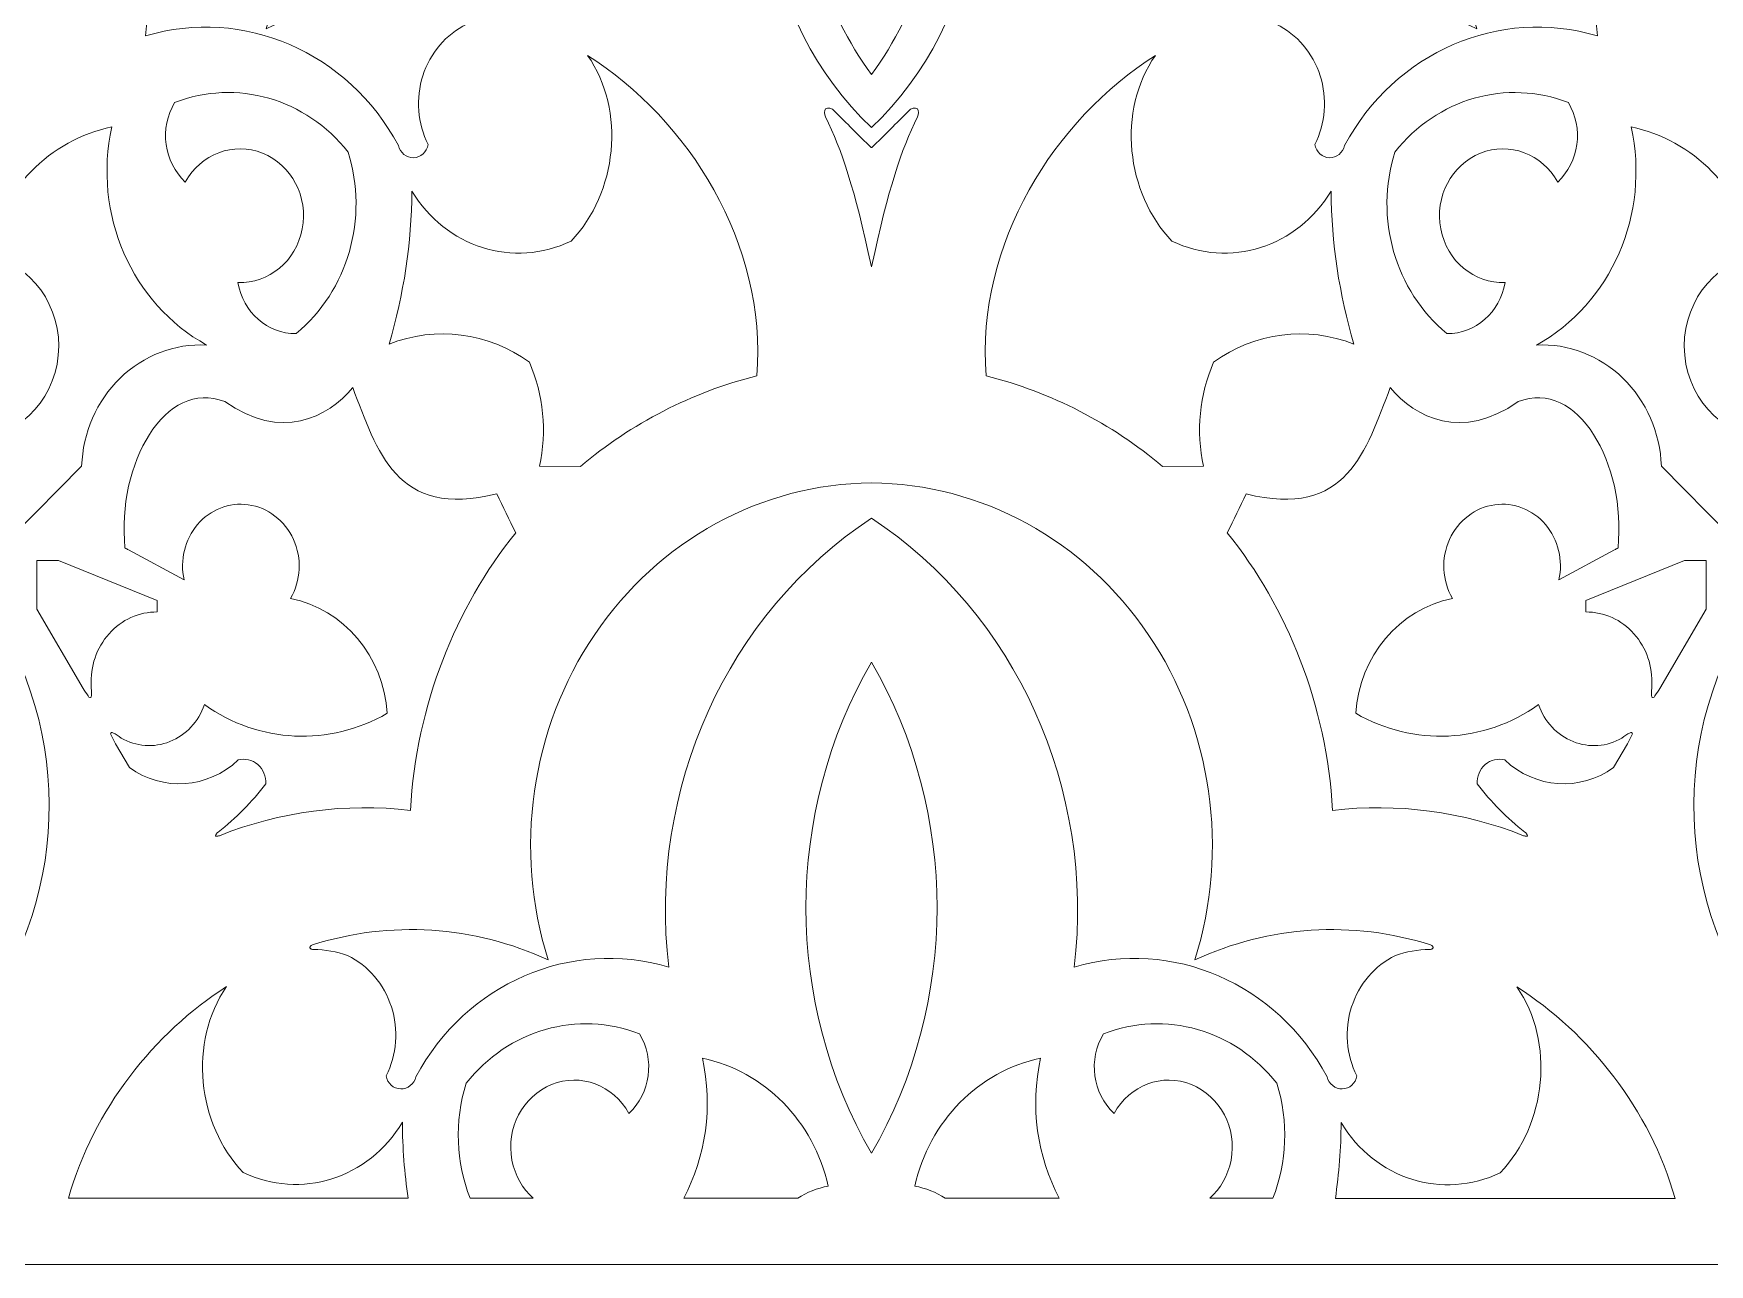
# Model space of a CAD drawing. Header units: centimetres. Extents: x -28.8 to 28.7, y -22.5 to 22.5.
# Drawn here: x 0.8 to 18.57, y -22.5 to -9.44 of the extents above; entities that cross this region are included whole.
import ezdxf

# ---------------------------------------------------------------- set-up
doc = ezdxf.new("R2010")
doc.units = ezdxf.units.CM
doc.header["$MEASUREMENT"] = 0
doc.layers.add('Livello 1', color=7, linetype='Continuous')

msp = doc.modelspace()

# ---------------------------------------------------------------- linework, layer by layer
at = {"layer": 'Livello 1', "color": 2, "lineweight": 9}
msp.add_lwpolyline([(-28.75001, -22.5), (28.74999, -22.5), (28.74999, 22.5), (-28.75001, 22.5), (-28.75001, -22.5)], close=True, dxfattribs=at)
at = {"layer": 'Livello 1', "color": 242, "lineweight": 9}
for points, knots in [([(-4.99906, -10.63132), (-4.46495, -9.63874), (-3.35827, -9.1593), (-2.31793, -9.46977), (-2.31793, -9.46977), (-2.53893, -7.57578), (-1.69988, -5.71829), (-0.16685, -4.70784), (-0.16685, -4.70784), (1.36615, -5.71829), (2.20519, -7.57578), (1.98418, -9.46977), (1.98418, -9.46977), (3.02452, -9.1593), (4.13122, -9.63874), (4.66532, -10.63132), (4.66532, -10.63132), (4.68346, -10.7092), (4.75049, -10.76326), (4.82643, -10.76117), (4.82643, -10.76117), (4.90236, -10.7591), (4.96666, -10.70144), (4.98095, -10.62267), (4.98095, -10.62267), (4.86768, -10.39752), (4.84736, -10.13301), (4.9247, -9.8915), (4.9247, -9.8915), (5.00205, -9.65), (5.17028, -9.45285), (5.38971, -9.34652), (5.38971, -9.34652), (5.50619, -9.30422), (5.62846, -9.28235), (5.75162, -9.28175), (5.75162, -9.28175), (5.76247, -9.28148), (5.77422, -9.28044), (5.78312, -9.27296), (5.78312, -9.27296), (5.78599, -9.27052), (5.7886, -9.26741), (5.78929, -9.26387), (5.78929, -9.26387), (5.78999, -9.26039), (5.78886, -9.25649), (5.78714, -9.25309), (5.78714, -9.25309), (5.78173, -9.24232), (5.77058, -9.23646), (5.76003, -9.23318), (5.76003, -9.23318), (4.93571, -8.97168), (4.05018, -9.0284), (3.26186, -9.39325), (3.26186, -9.39325), (3.63021, -8.22533), (3.44677, -6.94178), (2.7684, -5.94067), (2.7684, -5.94067), (2.09006, -4.93958), (0.99881, -4.34197), (-0.16686, -4.3332), (-0.16686, -4.3332), (-1.33255, -4.34197), (-2.4238, -4.93958), (-3.10214, -5.94067), (-3.10214, -5.94067), (-3.78051, -6.94178), (-3.96396, -8.22533), (-3.5956, -9.39325), (-3.5956, -9.39325), (-4.38392, -9.0284), (-5.26946, -8.97168), (-6.09375, -9.23318), (-6.09375, -9.23318), (-6.10433, -9.23646), (-6.11546, -9.24232), (-6.12087, -9.25309), (-6.12087, -9.25309), (-6.12259, -9.25649), (-6.12373, -9.26039), (-6.12303, -9.26387), (-6.12303, -9.26387), (-6.12234, -9.26741), (-6.11973, -9.27052), (-6.11685, -9.27296), (-6.11685, -9.27296), (-6.10796, -9.28044), (-6.09621, -9.28148), (-6.08536, -9.28175), (-6.08536, -9.28175), (-5.96219, -9.28235), (-5.83992, -9.30422), (-5.72346, -9.34652), (-5.72346, -9.34652), (-5.50403, -9.45285), (-5.33579, -9.65), (-5.25844, -9.8915), (-5.25844, -9.8915), (-5.18109, -10.13301), (-5.20141, -10.39752), (-5.31468, -10.62267), (-5.31468, -10.62267), (-5.3004, -10.70144), (-5.23612, -10.7591), (-5.16016, -10.76117), (-5.16016, -10.76117), (-5.08424, -10.76326), (-5.0172, -10.7092), (-4.99906, -10.63132)], [0, 0, 0, 0, 0.03448276, 0.03448276, 0.03448276, 0.03448276, 0.06896552, 0.06896552, 0.06896552, 0.06896552, 0.10344828, 0.10344828, 0.10344828, 0.10344828, 0.13793103, 0.13793103, 0.13793103, 0.13793103, 0.17241379, 0.17241379, 0.17241379, 0.17241379, 0.20689655, 0.20689655, 0.20689655, 0.20689655, 0.24137931, 0.24137931, 0.24137931, 0.24137931, 0.27586207, 0.27586207, 0.27586207, 0.27586207, 0.31034483, 0.31034483, 0.31034483, 0.31034483, 0.34482759, 0.34482759, 0.34482759, 0.34482759, 0.37931034, 0.37931034, 0.37931034, 0.37931034, 0.4137931, 0.4137931, 0.4137931, 0.4137931, 0.44827586, 0.44827586, 0.44827586, 0.44827586, 0.48275862, 0.48275862, 0.48275862, 0.48275862, 0.51724138, 0.51724138, 0.51724138, 0.51724138, 0.55172414, 0.55172414, 0.55172414, 0.55172414, 0.5862069, 0.5862069, 0.5862069, 0.5862069, 0.62068966, 0.62068966, 0.62068966, 0.62068966, 0.65517241, 0.65517241, 0.65517241, 0.65517241, 0.68965517, 0.68965517, 0.68965517, 0.68965517, 0.72413793, 0.72413793, 0.72413793, 0.72413793, 0.75862069, 0.75862069, 0.75862069, 0.75862069, 0.79310345, 0.79310345, 0.79310345, 0.79310345, 0.82758621, 0.82758621, 0.82758621, 0.82758621, 0.86206897, 0.86206897, 0.86206897, 0.86206897, 0.89655172, 0.89655172, 0.89655172, 0.89655172, 0.93103448, 0.93103448, 0.93103448, 0.93103448, 1, 1, 1, 1]), ([(14.70082, -10.63135), (15.23494, -9.63877), (16.34161, -9.15933), (17.38194, -9.4698), (17.38194, -9.4698), (17.16093, -7.57581), (18, -5.71832), (19.53303, -4.70787), (19.53303, -4.70787), (21.06603, -5.71832), (21.90508, -7.57581), (21.68407, -9.4698), (21.68407, -9.4698), (22.72439, -9.15933), (23.83108, -9.63877), (24.36519, -10.63135), (24.36519, -10.63135), (24.38332, -10.70924), (24.45036, -10.76329), (24.52631, -10.7612), (24.52631, -10.7612), (24.60227, -10.75913), (24.66655, -10.70148), (24.68082, -10.62271), (24.68082, -10.62271), (24.56755, -10.39755), (24.54721, -10.13305), (24.62457, -9.89154), (24.62457, -9.89154), (24.70193, -9.65004), (24.87017, -9.45288), (25.0896, -9.34656), (25.0896, -9.34656), (25.20606, -9.30426), (25.32833, -9.28238), (25.4515, -9.28179), (25.4515, -9.28179), (25.46233, -9.28151), (25.47409, -9.28047), (25.48299, -9.27299), (25.48299, -9.27299), (25.48588, -9.27055), (25.48848, -9.26744), (25.48918, -9.26391), (25.48918, -9.26391), (25.4899, -9.26042), (25.48873, -9.25653), (25.48701, -9.25312), (25.48701, -9.25312), (25.4816, -9.24235), (25.47046, -9.2365), (25.45989, -9.23321), (25.45989, -9.23321), (24.63559, -8.97171), (23.75004, -9.02844), (22.96173, -9.39328), (22.96173, -9.39328), (23.33007, -8.22536), (23.14664, -6.94181), (22.4683, -5.94071), (22.4683, -5.94071), (21.78994, -4.93961), (20.69869, -4.342), (19.53301, -4.33324), (19.53301, -4.33324), (18.36734, -4.342), (17.27608, -4.93961), (16.59772, -5.94071), (16.59772, -5.94071), (15.91937, -6.94181), (15.73594, -8.22536), (16.10428, -9.39328), (16.10428, -9.39328), (15.31594, -9.02844), (14.43042, -8.97171), (13.60612, -9.23321), (13.60612, -9.23321), (13.59557, -9.2365), (13.5844, -9.24235), (13.57899, -9.25312), (13.57899, -9.25312), (13.57727, -9.25653), (13.57614, -9.26042), (13.57684, -9.26391), (13.57684, -9.26391), (13.57754, -9.26744), (13.58013, -9.27055), (13.58303, -9.27299), (13.58303, -9.27299), (13.59192, -9.28047), (13.60368, -9.28151), (13.61452, -9.28179), (13.61452, -9.28179), (13.73768, -9.28238), (13.85994, -9.30426), (13.97641, -9.34656), (13.97641, -9.34656), (14.19584, -9.45288), (14.36409, -9.65004), (14.44144, -9.89154), (14.44144, -9.89154), (14.5188, -10.13305), (14.49846, -10.39755), (14.38518, -10.62271), (14.38518, -10.62271), (14.39948, -10.70148), (14.46377, -10.75913), (14.5397, -10.7612), (14.5397, -10.7612), (14.61564, -10.76329), (14.6827, -10.70924), (14.70082, -10.63135)], [0, 0, 0, 0, 0.03448276, 0.03448276, 0.03448276, 0.03448276, 0.06896552, 0.06896552, 0.06896552, 0.06896552, 0.10344828, 0.10344828, 0.10344828, 0.10344828, 0.13793103, 0.13793103, 0.13793103, 0.13793103, 0.17241379, 0.17241379, 0.17241379, 0.17241379, 0.20689655, 0.20689655, 0.20689655, 0.20689655, 0.24137931, 0.24137931, 0.24137931, 0.24137931, 0.27586207, 0.27586207, 0.27586207, 0.27586207, 0.31034483, 0.31034483, 0.31034483, 0.31034483, 0.34482759, 0.34482759, 0.34482759, 0.34482759, 0.37931034, 0.37931034, 0.37931034, 0.37931034, 0.4137931, 0.4137931, 0.4137931, 0.4137931, 0.44827586, 0.44827586, 0.44827586, 0.44827586, 0.48275862, 0.48275862, 0.48275862, 0.48275862, 0.51724138, 0.51724138, 0.51724138, 0.51724138, 0.55172414, 0.55172414, 0.55172414, 0.55172414, 0.5862069, 0.5862069, 0.5862069, 0.5862069, 0.62068966, 0.62068966, 0.62068966, 0.62068966, 0.65517241, 0.65517241, 0.65517241, 0.65517241, 0.68965517, 0.68965517, 0.68965517, 0.68965517, 0.72413793, 0.72413793, 0.72413793, 0.72413793, 0.75862069, 0.75862069, 0.75862069, 0.75862069, 0.79310345, 0.79310345, 0.79310345, 0.79310345, 0.82758621, 0.82758621, 0.82758621, 0.82758621, 0.86206897, 0.86206897, 0.86206897, 0.86206897, 0.89655172, 0.89655172, 0.89655172, 0.89655172, 0.93103448, 0.93103448, 0.93103448, 0.93103448, 1, 1, 1, 1]), ([(10.37035, -5.98054), (11.15744, -7.45464), (10.87199, -9.30792), (9.68309, -10.44264), (9.68309, -10.44264), (8.49418, -9.30792), (8.20874, -7.45464), (8.99582, -5.98054), (8.99582, -5.98054), (8.99582, -5.98054), (9.41916, -6.66196), (9.41916, -6.66196), (9.41916, -6.66196), (9.12556, -6.83141), (8.93407, -7.14726), (8.91115, -7.49975), (8.91115, -7.49975), (8.91603, -8.36052), (9.18707, -9.19604), (9.68309, -9.87914), (9.68309, -9.87914), (10.17907, -9.19604), (10.45015, -8.36052), (10.455, -7.49975), (10.455, -7.49975), (10.43209, -7.14726), (10.24059, -6.83141), (9.94699, -6.66196), (9.94699, -6.66196), (9.94699, -6.66196), (10.37035, -5.98054), (10.37035, -5.98054)], [0, 0, 0, 0, 0.11111111, 0.11111111, 0.11111111, 0.11111111, 0.22222222, 0.22222222, 0.22222222, 0.22222222, 0.33333333, 0.33333333, 0.33333333, 0.33333333, 0.44444444, 0.44444444, 0.44444444, 0.44444444, 0.55555556, 0.55555556, 0.55555556, 0.55555556, 0.66666667, 0.66666667, 0.66666667, 0.66666667, 0.77777778, 0.77777778, 0.77777778, 0.77777778, 1, 1, 1, 1]), ([(4.56606, -12.73915), (4.72309, -12.21351), (4.80483, -11.66601), (4.80854, -11.11485), (4.80854, -11.11485), (5.16632, -11.71275), (5.88726, -11.93977), (6.4967, -11.64643), (6.4967, -11.64643), (6.98605, -11.13304), (7.07931, -10.26389), (6.67224, -9.67583), (6.67224, -9.67583), (7.74194, -10.356), (8.57409, -11.66936), (8.46838, -13.07514), (8.46838, -13.07514), (7.77522, -13.24787), (7.13822, -13.58026), (6.59575, -14.03499), (6.59575, -14.03499), (6.59575, -14.03499), (6.16138, -14.03419), (6.16138, -14.03419), (6.16138, -14.03419), (6.24234, -13.66424), (6.20497, -13.27641), (6.05506, -12.93128), (6.05506, -12.93128), (5.61841, -12.61374), (5.06225, -12.542), (4.56606, -12.73915)], [0, 0, 0, 0, 0.11111111, 0.11111111, 0.11111111, 0.11111111, 0.22222222, 0.22222222, 0.22222222, 0.22222222, 0.33333333, 0.33333333, 0.33333333, 0.33333333, 0.44444444, 0.44444444, 0.44444444, 0.44444444, 0.55555556, 0.55555556, 0.55555556, 0.55555556, 0.66666667, 0.66666667, 0.66666667, 0.66666667, 0.77777778, 0.77777778, 0.77777778, 0.77777778, 1, 1, 1, 1]), ([(14.8001, -12.73919), (14.64307, -12.21354), (14.56132, -11.66605), (14.55763, -11.11488), (14.55763, -11.11488), (14.19984, -11.71279), (13.47889, -11.9398), (12.86945, -11.64646), (12.86945, -11.64646), (12.3801, -11.13307), (12.28683, -10.26392), (12.69392, -9.67586), (12.69392, -9.67586), (11.62421, -10.35604), (10.79206, -11.6694), (10.89777, -13.07517), (10.89777, -13.07517), (11.59093, -13.24791), (12.22796, -13.58029), (12.77039, -14.03503), (12.77039, -14.03503), (12.77039, -14.03503), (13.20478, -14.03422), (13.20478, -14.03422), (13.20478, -14.03422), (13.1238, -13.66428), (13.16118, -13.27644), (13.3111, -12.93131), (13.3111, -12.93131), (13.74772, -12.61377), (14.30389, -12.54203), (14.8001, -12.73919)], [0, 0, 0, 0, 0.11111111, 0.11111111, 0.11111111, 0.11111111, 0.22222222, 0.22222222, 0.22222222, 0.22222222, 0.33333333, 0.33333333, 0.33333333, 0.33333333, 0.44444444, 0.44444444, 0.44444444, 0.44444444, 0.55555556, 0.55555556, 0.55555556, 0.55555556, 0.66666667, 0.66666667, 0.66666667, 0.66666667, 0.77777778, 0.77777778, 0.77777778, 0.77777778, 1, 1, 1, 1]), ([(3.5803, -12.62668), (4.13148, -12.17292), (4.35225, -11.40172), (4.13143, -10.7015), (4.13143, -10.7015), (3.68563, -10.13309), (2.94913, -9.92284), (2.29284, -10.1766), (2.29284, -10.1766), (2.12907, -10.44893), (2.17701, -10.80659), (2.40597, -11.02019), (2.40597, -11.02019), (2.57136, -10.72005), (2.9181, -10.59033), (3.22554, -10.71361), (3.22554, -10.71361), (3.53295, -10.8369), (3.71078, -11.17696), (3.64581, -11.51738), (3.64581, -11.51738), (3.58086, -11.85779), (3.2922, -12.09859), (2.96355, -12.08652), (2.96355, -12.08652), (3.01707, -12.40118), (3.27756, -12.6293), (3.5803, -12.62668)], [0, 0, 0, 0, 0.125, 0.125, 0.125, 0.125, 0.25, 0.25, 0.25, 0.25, 0.375, 0.375, 0.375, 0.375, 0.5, 0.5, 0.5, 0.5, 0.625, 0.625, 0.625, 0.625, 0.75, 0.75, 0.75, 0.75, 1, 1, 1, 1]), ([(15.78588, -12.62672), (15.23466, -12.17295), (15.0139, -11.40176), (15.2347, -10.70154), (15.2347, -10.70154), (15.68051, -10.13312), (16.41704, -9.92288), (17.0733, -10.17663), (17.0733, -10.17663), (17.23709, -10.44896), (17.18911, -10.80663), (16.96018, -11.02022), (16.96018, -11.02022), (16.79479, -10.72008), (16.44805, -10.59036), (16.14061, -10.71364), (16.14061, -10.71364), (15.83316, -10.83693), (15.65535, -11.177), (15.72032, -11.51742), (15.72032, -11.51742), (15.78527, -11.85782), (16.07396, -12.09863), (16.40262, -12.08655), (16.40262, -12.08655), (16.34905, -12.40122), (16.08859, -12.62933), (15.78588, -12.62672)], [0, 0, 0, 0, 0.125, 0.125, 0.125, 0.125, 0.25, 0.25, 0.25, 0.25, 0.375, 0.375, 0.375, 0.375, 0.5, 0.5, 0.5, 0.5, 0.625, 0.625, 0.625, 0.625, 0.75, 0.75, 0.75, 0.75, 1, 1, 1, 1]), ([(9.68309, -11.91965), (9.86569, -11.07281), (9.99572, -10.6889), (10.17112, -10.32727), (10.17112, -10.32727), (10.18431, -10.30154), (10.18778, -10.26004), (10.16996, -10.24288), (10.16996, -10.24288), (10.14965, -10.22332), (10.09967, -10.23965), (10.07733, -10.26315), (10.07733, -10.26315), (9.94836, -10.39605), (9.82015, -10.52446), (9.68761, -10.6534), (9.68761, -10.6534), (9.68761, -10.6534), (9.67854, -10.6534), (9.67854, -10.6534), (9.67854, -10.6534), (9.54603, -10.52446), (9.41779, -10.39605), (9.28884, -10.26315), (9.28884, -10.26315), (9.2665, -10.23965), (9.2165, -10.22332), (9.19621, -10.24288), (9.19621, -10.24288), (9.17839, -10.26004), (9.18186, -10.30154), (9.19503, -10.32727), (9.19503, -10.32727), (9.37043, -10.6889), (9.50047, -11.07281), (9.68309, -11.91965)], [0, 0, 0, 0, 0.1, 0.1, 0.1, 0.1, 0.2, 0.2, 0.2, 0.2, 0.3, 0.3, 0.3, 0.3, 0.4, 0.4, 0.4, 0.4, 0.5, 0.5, 0.5, 0.5, 0.6, 0.6, 0.6, 0.6, 0.7, 0.7, 0.7, 0.7, 0.8, 0.8, 0.8, 0.8, 1, 1, 1, 1]), ([(0.29209, -11.79157), (0.77197, -11.87954), (1.10633, -12.34349), (1.05874, -12.85534), (1.05874, -12.85534), (1.01117, -13.3672), (0.59777, -13.75364), (0.11087, -13.74141), (0.11087, -13.74141), (0.11087, -13.74141), (0.58183, -14.76983), (0.58183, -14.76983), (0.58183, -14.76983), (0.58183, -14.76983), (1.30624, -14.03421), (1.30624, -14.03421), (1.30624, -14.03421), (1.31871, -13.67737), (1.46581, -13.34063), (1.71482, -13.09902), (1.71482, -13.09902), (1.96382, -12.85742), (2.29398, -12.73105), (2.63173, -12.74803), (2.63173, -12.74803), (1.83593, -12.30984), (1.42232, -11.35798), (1.6267, -10.43513), (1.6267, -10.43513), (0.96885, -10.57268), (0.44741, -11.10267), (0.29209, -11.79157)], [0, 0, 0, 0, 0.11111111, 0.11111111, 0.11111111, 0.11111111, 0.22222222, 0.22222222, 0.22222222, 0.22222222, 0.33333333, 0.33333333, 0.33333333, 0.33333333, 0.44444444, 0.44444444, 0.44444444, 0.44444444, 0.55555556, 0.55555556, 0.55555556, 0.55555556, 0.66666667, 0.66666667, 0.66666667, 0.66666667, 0.77777778, 0.77777778, 0.77777778, 0.77777778, 1, 1, 1, 1]), ([(19.07405, -11.7916), (18.59421, -11.87957), (18.25981, -12.34353), (18.30742, -12.85537), (18.30742, -12.85537), (18.35499, -13.36724), (18.7684, -13.75367), (19.2553, -13.74144), (19.2553, -13.74144), (19.2553, -13.74144), (18.78437, -14.76986), (18.78437, -14.76986), (18.78437, -14.76986), (18.78437, -14.76986), (18.05994, -14.03424), (18.05994, -14.03424), (18.05994, -14.03424), (18.04748, -13.6774), (17.90033, -13.34066), (17.65135, -13.09905), (17.65135, -13.09905), (17.40233, -12.85745), (17.07218, -12.73108), (16.7344, -12.74807), (16.7344, -12.74807), (17.53024, -12.30986), (17.94385, -11.35801), (17.73948, -10.43516), (17.73948, -10.43516), (18.39733, -10.57271), (18.91875, -11.1027), (19.07405, -11.7916)], [0, 0, 0, 0, 0.11111111, 0.11111111, 0.11111111, 0.11111111, 0.22222222, 0.22222222, 0.22222222, 0.22222222, 0.33333333, 0.33333333, 0.33333333, 0.33333333, 0.44444444, 0.44444444, 0.44444444, 0.44444444, 0.55555556, 0.55555556, 0.55555556, 0.55555556, 0.66666667, 0.66666667, 0.66666667, 0.66666667, 0.77777778, 0.77777778, 0.77777778, 0.77777778, 1, 1, 1, 1]), ([(4.79271, -17.68418), (4.85844, -16.5595), (5.26843, -15.54097), (5.90935, -14.73859), (5.90935, -14.73859), (5.84227, -14.60147), (5.77522, -14.46435), (5.70813, -14.32721), (5.70813, -14.32721), (4.6415, -14.59486), (4.43685, -13.86753), (4.18149, -13.19871), (4.18149, -13.19871), (3.91621, -13.51978), (3.42193, -13.76995), (2.82348, -13.34826), (2.82348, -13.34826), (2.19366, -13.10079), (1.67671, -14.00725), (1.76576, -14.89834), (1.76576, -14.89834), (1.77662, -14.90829), (1.7904, -14.91463), (1.80418, -14.92095), (1.80418, -14.92095), (1.80418, -14.92095), (2.39338, -15.23856), (2.39338, -15.23856), (2.39338, -15.23856), (2.34665, -15.03039), (2.39966, -14.81125), (2.53522, -14.65224), (2.53522, -14.65224), (2.67078, -14.49324), (2.87159, -14.41463), (3.07255, -14.44191), (3.07255, -14.44191), (3.28119, -14.47095), (3.46178, -14.60939), (3.55259, -14.80985), (3.55259, -14.80985), (3.6434, -15.01033), (3.63213, -15.24567), (3.52259, -15.43543), (3.52259, -15.43543), (4.08699, -15.54799), (4.50801, -16.04911), (4.54664, -16.65426), (4.54664, -16.65426), (3.93474, -17.0085), (3.18687, -16.97302), (2.60751, -16.56227), (2.60751, -16.56227), (2.54597, -16.74285), (2.41276, -16.886), (2.24284, -16.95411), (2.24284, -16.95411), (2.07293, -17.02222), (1.88332, -17.0085), (1.7238, -16.91655), (1.7238, -16.91655), (1.6974, -16.89693), (1.67098, -16.87731), (1.63764, -16.86001), (1.63764, -16.86001), (1.63291, -16.85757), (1.62803, -16.85517), (1.6236, -16.85654), (1.6236, -16.85654), (1.62005, -16.85766), (1.61678, -16.86128), (1.61518, -16.86505), (1.61518, -16.86505), (1.6115, -16.87376), (1.61662, -16.88342), (1.62136, -16.89264), (1.62136, -16.89264), (1.63761, -16.92413), (1.64934, -16.95024), (1.6654, -16.97774), (1.6654, -16.97774), (1.6654, -16.97774), (1.81224, -17.22917), (1.81224, -17.22917), (1.81224, -17.22917), (2.16866, -17.48686), (2.64576, -17.4536), (2.96701, -17.14869), (2.96701, -17.14869), (3.03944, -17.12944), (3.1162, -17.14756), (3.17397, -17.19757), (3.17397, -17.19757), (3.23177, -17.24753), (3.26368, -17.32346), (3.26006, -17.40224), (3.26006, -17.40224), (3.11221, -17.59423), (2.9425, -17.76626), (2.75475, -17.91439), (2.75475, -17.91439), (2.74515, -17.92208), (2.73657, -17.92841), (2.72943, -17.9417), (2.72943, -17.9417), (2.72709, -17.94606), (2.72491, -17.95118), (2.72707, -17.95399), (2.72707, -17.95399), (2.72806, -17.95532), (2.73008, -17.95613), (2.73205, -17.95674), (2.73205, -17.95674), (2.74436, -17.96054), (2.75589, -17.95626), (2.76687, -17.95198), (2.76687, -17.95198), (3.41262, -17.69489), (4.10688, -17.60312), (4.79271, -17.68418)], [0, 0, 0, 0, 0.03225806, 0.03225806, 0.03225806, 0.03225806, 0.06451613, 0.06451613, 0.06451613, 0.06451613, 0.09677419, 0.09677419, 0.09677419, 0.09677419, 0.12903226, 0.12903226, 0.12903226, 0.12903226, 0.16129032, 0.16129032, 0.16129032, 0.16129032, 0.19354839, 0.19354839, 0.19354839, 0.19354839, 0.22580645, 0.22580645, 0.22580645, 0.22580645, 0.25806452, 0.25806452, 0.25806452, 0.25806452, 0.29032258, 0.29032258, 0.29032258, 0.29032258, 0.32258065, 0.32258065, 0.32258065, 0.32258065, 0.35483871, 0.35483871, 0.35483871, 0.35483871, 0.38709677, 0.38709677, 0.38709677, 0.38709677, 0.41935484, 0.41935484, 0.41935484, 0.41935484, 0.4516129, 0.4516129, 0.4516129, 0.4516129, 0.48387097, 0.48387097, 0.48387097, 0.48387097, 0.51612903, 0.51612903, 0.51612903, 0.51612903, 0.5483871, 0.5483871, 0.5483871, 0.5483871, 0.58064516, 0.58064516, 0.58064516, 0.58064516, 0.61290323, 0.61290323, 0.61290323, 0.61290323, 0.64516129, 0.64516129, 0.64516129, 0.64516129, 0.67741935, 0.67741935, 0.67741935, 0.67741935, 0.70967742, 0.70967742, 0.70967742, 0.70967742, 0.74193548, 0.74193548, 0.74193548, 0.74193548, 0.77419355, 0.77419355, 0.77419355, 0.77419355, 0.80645161, 0.80645161, 0.80645161, 0.80645161, 0.83870968, 0.83870968, 0.83870968, 0.83870968, 0.87096774, 0.87096774, 0.87096774, 0.87096774, 0.90322581, 0.90322581, 0.90322581, 0.90322581, 0.93548387, 0.93548387, 0.93548387, 0.93548387, 1, 1, 1, 1]), ([(14.57345, -17.68422), (14.50773, -16.55955), (14.09773, -15.54103), (13.45681, -14.73863), (13.45681, -14.73863), (13.52388, -14.60152), (13.59096, -14.46439), (13.65801, -14.32726), (13.65801, -14.32726), (14.72466, -14.5949), (14.92931, -13.86757), (15.18468, -13.19875), (15.18468, -13.19875), (15.44993, -13.51983), (15.94422, -13.77), (16.5427, -13.3483), (16.5427, -13.3483), (17.1725, -13.10081), (17.68945, -14.00729), (17.60041, -14.89838), (17.60041, -14.89838), (17.58954, -14.90834), (17.57576, -14.91468), (17.56197, -14.921), (17.56197, -14.921), (17.56197, -14.921), (16.97279, -15.2386), (16.97279, -15.2386), (16.97279, -15.2386), (17.01951, -15.03044), (16.96652, -14.8113), (16.83096, -14.65228), (16.83096, -14.65228), (16.69539, -14.49328), (16.49457, -14.41467), (16.29362, -14.44195), (16.29362, -14.44195), (16.08497, -14.47099), (15.90438, -14.60943), (15.81356, -14.80989), (15.81356, -14.80989), (15.72275, -15.01037), (15.73403, -15.24571), (15.84355, -15.43547), (15.84355, -15.43547), (15.27916, -15.54804), (14.85813, -16.04915), (14.81952, -16.65431), (14.81952, -16.65431), (15.43142, -17.00854), (16.1793, -16.97306), (16.75865, -16.56231), (16.75865, -16.56231), (16.8202, -16.74289), (16.95342, -16.88604), (17.12333, -16.95415), (17.12333, -16.95415), (17.29322, -17.02226), (17.48286, -17.00854), (17.64236, -16.91659), (17.64236, -16.91659), (17.66875, -16.89698), (17.69518, -16.87735), (17.72853, -16.86007), (17.72853, -16.86007), (17.73326, -16.85761), (17.73815, -16.85521), (17.74255, -16.85659), (17.74255, -16.85659), (17.74611, -16.85771), (17.74939, -16.86131), (17.75098, -16.86509), (17.75098, -16.86509), (17.75466, -16.8738), (17.74954, -16.88347), (17.7448, -16.89268), (17.7448, -16.89268), (17.72855, -16.92418), (17.71684, -16.95029), (17.70076, -16.97778), (17.70076, -16.97778), (17.70076, -16.97778), (17.5539, -17.22922), (17.5539, -17.22922), (17.5539, -17.22922), (17.1975, -17.4869), (16.7204, -17.45365), (16.39916, -17.14874), (16.39916, -17.14874), (16.32672, -17.12948), (16.24996, -17.14761), (16.19219, -17.19761), (16.19219, -17.19761), (16.1344, -17.24757), (16.10247, -17.3235), (16.1061, -17.40227), (16.1061, -17.40227), (16.25395, -17.59429), (16.42366, -17.7663), (16.61138, -17.91444), (16.61138, -17.91444), (16.62101, -17.92212), (16.62959, -17.92845), (16.63673, -17.94176), (16.63673, -17.94176), (16.63906, -17.94611), (16.64126, -17.95123), (16.63912, -17.95404), (16.63912, -17.95404), (16.63811, -17.95536), (16.6361, -17.95617), (16.63412, -17.95678), (16.63412, -17.95678), (16.62179, -17.96059), (16.61026, -17.95631), (16.5993, -17.95202), (16.5993, -17.95202), (15.95354, -17.69492), (15.25928, -17.60316), (14.57345, -17.68422)], [0, 0, 0, 0, 0.03225806, 0.03225806, 0.03225806, 0.03225806, 0.06451613, 0.06451613, 0.06451613, 0.06451613, 0.09677419, 0.09677419, 0.09677419, 0.09677419, 0.12903226, 0.12903226, 0.12903226, 0.12903226, 0.16129032, 0.16129032, 0.16129032, 0.16129032, 0.19354839, 0.19354839, 0.19354839, 0.19354839, 0.22580645, 0.22580645, 0.22580645, 0.22580645, 0.25806452, 0.25806452, 0.25806452, 0.25806452, 0.29032258, 0.29032258, 0.29032258, 0.29032258, 0.32258065, 0.32258065, 0.32258065, 0.32258065, 0.35483871, 0.35483871, 0.35483871, 0.35483871, 0.38709677, 0.38709677, 0.38709677, 0.38709677, 0.41935484, 0.41935484, 0.41935484, 0.41935484, 0.4516129, 0.4516129, 0.4516129, 0.4516129, 0.48387097, 0.48387097, 0.48387097, 0.48387097, 0.51612903, 0.51612903, 0.51612903, 0.51612903, 0.5483871, 0.5483871, 0.5483871, 0.5483871, 0.58064516, 0.58064516, 0.58064516, 0.58064516, 0.61290323, 0.61290323, 0.61290323, 0.61290323, 0.64516129, 0.64516129, 0.64516129, 0.64516129, 0.67741935, 0.67741935, 0.67741935, 0.67741935, 0.70967742, 0.70967742, 0.70967742, 0.70967742, 0.74193548, 0.74193548, 0.74193548, 0.74193548, 0.77419355, 0.77419355, 0.77419355, 0.77419355, 0.80645161, 0.80645161, 0.80645161, 0.80645161, 0.83870968, 0.83870968, 0.83870968, 0.83870968, 0.87096774, 0.87096774, 0.87096774, 0.87096774, 0.90322581, 0.90322581, 0.90322581, 0.90322581, 0.93548387, 0.93548387, 0.93548387, 0.93548387, 1, 1, 1, 1]), ([(4.8509, -20.50834), (5.385, -19.51577), (6.49167, -19.03632), (7.532, -19.3468), (7.532, -19.3468), (7.31101, -17.4528), (8.15008, -15.59531), (9.68309, -14.58486), (9.68309, -14.58486), (11.21611, -15.59531), (12.05514, -17.4528), (11.83412, -19.3468), (11.83412, -19.3468), (12.87445, -19.03632), (13.98115, -19.51577), (14.51528, -20.50834), (14.51528, -20.50834), (14.53339, -20.58622), (14.60043, -20.64028), (14.67638, -20.63819), (14.67638, -20.63819), (14.7523, -20.63613), (14.81661, -20.57847), (14.83088, -20.4997), (14.83088, -20.4997), (14.71764, -20.27454), (14.6973, -20.01003), (14.77464, -19.76852), (14.77464, -19.76852), (14.85199, -19.52702), (15.02022, -19.32986), (15.23966, -19.22354), (15.23966, -19.22354), (15.35614, -19.18124), (15.4784, -19.15938), (15.60156, -19.15878), (15.60156, -19.15878), (15.61241, -19.1585), (15.62416, -19.15745), (15.63305, -19.14999), (15.63305, -19.14999), (15.63595, -19.14754), (15.63854, -19.14443), (15.63923, -19.1409), (15.63923, -19.1409), (15.63994, -19.13741), (15.63881, -19.13351), (15.63707, -19.13011), (15.63707, -19.13011), (15.63168, -19.11935), (15.62053, -19.11349), (15.60996, -19.11021), (15.60996, -19.11021), (14.78565, -18.8487), (13.90012, -18.90542), (13.1118, -19.27027), (13.1118, -19.27027), (13.48012, -18.10235), (13.2967, -16.8188), (12.61836, -15.8177), (12.61836, -15.8177), (11.94002, -14.81661), (10.84876, -14.21899), (9.68309, -14.21022), (9.68309, -14.21022), (8.51739, -14.21899), (7.42615, -14.81661), (6.7478, -15.8177), (6.7478, -15.8177), (6.06944, -16.8188), (5.88601, -18.10235), (6.25435, -19.27027), (6.25435, -19.27027), (5.46603, -18.90542), (4.5805, -18.8487), (3.75618, -19.11021), (3.75618, -19.11021), (3.74563, -19.11349), (3.73448, -19.11935), (3.72905, -19.13011), (3.72905, -19.13011), (3.72735, -19.13351), (3.7262, -19.13741), (3.72692, -19.1409), (3.72692, -19.1409), (3.72761, -19.14443), (3.73021, -19.14754), (3.7331, -19.14999), (3.7331, -19.14999), (3.74199, -19.15745), (3.75373, -19.1585), (3.76458, -19.15878), (3.76458, -19.15878), (3.88776, -19.15938), (4.01001, -19.18124), (4.12649, -19.22354), (4.12649, -19.22354), (4.34592, -19.32986), (4.51416, -19.52702), (4.5915, -19.76852), (4.5915, -19.76852), (4.66888, -20.01003), (4.64855, -20.27454), (4.53526, -20.4997), (4.53526, -20.4997), (4.54954, -20.57847), (4.61382, -20.63613), (4.68977, -20.63819), (4.68977, -20.63819), (4.7657, -20.64028), (4.83276, -20.58622), (4.8509, -20.50834)], [0, 0, 0, 0, 0.03448276, 0.03448276, 0.03448276, 0.03448276, 0.06896552, 0.06896552, 0.06896552, 0.06896552, 0.10344828, 0.10344828, 0.10344828, 0.10344828, 0.13793103, 0.13793103, 0.13793103, 0.13793103, 0.17241379, 0.17241379, 0.17241379, 0.17241379, 0.20689655, 0.20689655, 0.20689655, 0.20689655, 0.24137931, 0.24137931, 0.24137931, 0.24137931, 0.27586207, 0.27586207, 0.27586207, 0.27586207, 0.31034483, 0.31034483, 0.31034483, 0.31034483, 0.34482759, 0.34482759, 0.34482759, 0.34482759, 0.37931034, 0.37931034, 0.37931034, 0.37931034, 0.4137931, 0.4137931, 0.4137931, 0.4137931, 0.44827586, 0.44827586, 0.44827586, 0.44827586, 0.48275862, 0.48275862, 0.48275862, 0.48275862, 0.51724138, 0.51724138, 0.51724138, 0.51724138, 0.55172414, 0.55172414, 0.55172414, 0.55172414, 0.5862069, 0.5862069, 0.5862069, 0.5862069, 0.62068966, 0.62068966, 0.62068966, 0.62068966, 0.65517241, 0.65517241, 0.65517241, 0.65517241, 0.68965517, 0.68965517, 0.68965517, 0.68965517, 0.72413793, 0.72413793, 0.72413793, 0.72413793, 0.75862069, 0.75862069, 0.75862069, 0.75862069, 0.79310345, 0.79310345, 0.79310345, 0.79310345, 0.82758621, 0.82758621, 0.82758621, 0.82758621, 0.86206897, 0.86206897, 0.86206897, 0.86206897, 0.89655172, 0.89655172, 0.89655172, 0.89655172, 0.93103448, 0.93103448, 0.93103448, 0.93103448, 1, 1, 1, 1]), ([(2.1074, -15.45844), (2.1074, -15.45844), (1.06057, -15.033), (1.06057, -15.033), (1.06057, -15.033), (1.06057, -15.033), (0.83181, -15.033), (0.83181, -15.033), (0.83181, -15.033), (0.83181, -15.033), (0.83181, -15.55043), (0.83181, -15.55043), (0.83181, -15.55043), (0.83181, -15.55043), (1.32204, -16.3898), (1.32204, -16.3898), (1.32204, -16.3898), (1.33811, -16.41733), (1.35495, -16.44011), (1.37429, -16.46955), (1.37429, -16.46955), (1.37996, -16.47817), (1.38584, -16.48734), (1.39486, -16.48778), (1.39486, -16.48778), (1.39879, -16.48797), (1.4033, -16.48651), (1.40584, -16.48364), (1.40584, -16.48364), (1.40898, -16.48011), (1.40911, -16.47442), (1.40919, -16.46885), (1.40919, -16.46885), (1.40984, -16.42965), (1.40916, -16.39575), (1.40846, -16.36185), (1.40846, -16.36185), (1.39624, -16.15833), (1.4645, -15.95857), (1.59699, -15.81018), (1.59699, -15.81018), (1.72947, -15.66178), (1.91429, -15.57807), (2.1074, -15.57898), (2.1074, -15.57898), (2.1074, -15.57898), (2.1074, -15.45844), (2.1074, -15.45844)], [0, 0, 0, 0, 0.07692308, 0.07692308, 0.07692308, 0.07692308, 0.15384615, 0.15384615, 0.15384615, 0.15384615, 0.23076923, 0.23076923, 0.23076923, 0.23076923, 0.30769231, 0.30769231, 0.30769231, 0.30769231, 0.38461538, 0.38461538, 0.38461538, 0.38461538, 0.46153846, 0.46153846, 0.46153846, 0.46153846, 0.53846154, 0.53846154, 0.53846154, 0.53846154, 0.61538462, 0.61538462, 0.61538462, 0.61538462, 0.69230769, 0.69230769, 0.69230769, 0.69230769, 0.76923077, 0.76923077, 0.76923077, 0.76923077, 0.84615385, 0.84615385, 0.84615385, 0.84615385, 1, 1, 1, 1]), ([(17.25876, -15.45847), (17.25876, -15.45847), (18.30559, -15.03304), (18.30559, -15.03304), (18.30559, -15.03304), (18.30559, -15.03304), (18.53437, -15.03304), (18.53437, -15.03304), (18.53437, -15.03304), (18.53437, -15.03304), (18.53437, -15.55046), (18.53437, -15.55046), (18.53437, -15.55046), (18.53437, -15.55046), (18.04415, -16.38983), (18.04415, -16.38983), (18.04415, -16.38983), (18.02808, -16.41736), (18.01125, -16.44014), (17.99186, -16.46958), (17.99186, -16.46958), (17.98624, -16.4782), (17.98032, -16.48738), (17.97132, -16.48781), (17.97132, -16.48781), (17.96739, -16.48801), (17.96287, -16.48655), (17.96035, -16.48367), (17.96035, -16.48367), (17.95719, -16.48014), (17.95706, -16.47447), (17.95698, -16.46889), (17.95698, -16.46889), (17.95633, -16.42968), (17.95702, -16.39579), (17.9577, -16.36189), (17.9577, -16.36189), (17.96994, -16.15836), (17.90168, -15.95861), (17.76918, -15.81021), (17.76918, -15.81021), (17.6367, -15.66182), (17.45187, -15.57811), (17.25876, -15.57901), (17.25876, -15.57901), (17.25876, -15.57901), (17.25876, -15.45847), (17.25876, -15.45847)], [0, 0, 0, 0, 0.07692308, 0.07692308, 0.07692308, 0.07692308, 0.15384615, 0.15384615, 0.15384615, 0.15384615, 0.23076923, 0.23076923, 0.23076923, 0.23076923, 0.30769231, 0.30769231, 0.30769231, 0.30769231, 0.38461538, 0.38461538, 0.38461538, 0.38461538, 0.46153846, 0.46153846, 0.46153846, 0.46153846, 0.53846154, 0.53846154, 0.53846154, 0.53846154, 0.61538462, 0.61538462, 0.61538462, 0.61538462, 0.69230769, 0.69230769, 0.69230769, 0.69230769, 0.76923077, 0.76923077, 0.76923077, 0.76923077, 0.84615385, 0.84615385, 0.84615385, 0.84615385, 1, 1, 1, 1]), ([(0.52042, -15.85754), (1.3075, -17.33162), (1.02205, -19.18491), (-0.16684, -20.31962), (-0.16684, -20.31962), (-1.35574, -19.18491), (-1.64119, -17.33162), (-0.85412, -15.85754), (-0.85412, -15.85754), (-0.85412, -15.85754), (-0.43075, -16.53895), (-0.43075, -16.53895), (-0.43075, -16.53895), (-0.72437, -16.7084), (-0.91586, -17.02425), (-0.93879, -17.37675), (-0.93879, -17.37675), (-0.9339, -18.23751), (-0.66284, -19.07303), (-0.16684, -19.75612), (-0.16684, -19.75612), (0.32913, -19.07303), (0.60019, -18.23751), (0.60508, -17.37675), (0.60508, -17.37675), (0.58216, -17.02425), (0.39067, -16.7084), (0.09706, -16.53895), (0.09706, -16.53895), (0.09706, -16.53895), (0.52042, -15.85754), (0.52042, -15.85754)], [0, 0, 0, 0, 0.11111111, 0.11111111, 0.11111111, 0.11111111, 0.22222222, 0.22222222, 0.22222222, 0.22222222, 0.33333333, 0.33333333, 0.33333333, 0.33333333, 0.44444444, 0.44444444, 0.44444444, 0.44444444, 0.55555556, 0.55555556, 0.55555556, 0.55555556, 0.66666667, 0.66666667, 0.66666667, 0.66666667, 0.77777778, 0.77777778, 0.77777778, 0.77777778, 1, 1, 1, 1]), ([(20.22029, -15.85758), (21.00738, -17.33166), (20.72192, -19.18495), (19.53303, -20.31965), (19.53303, -20.31965), (18.34413, -19.18495), (18.05868, -17.33166), (18.84577, -15.85758), (18.84577, -15.85758), (18.84577, -15.85758), (19.26911, -16.53898), (19.26911, -16.53898), (19.26911, -16.53898), (18.97551, -16.70843), (18.784, -17.02428), (18.76108, -17.37678), (18.76108, -17.37678), (18.76597, -18.23755), (19.03704, -19.07306), (19.53303, -19.75615), (19.53303, -19.75615), (20.02902, -19.07306), (20.30008, -18.23755), (20.30496, -17.37678), (20.30496, -17.37678), (20.28203, -17.02428), (20.09054, -16.70843), (19.79695, -16.53898), (19.79695, -16.53898), (19.79695, -16.53898), (20.22029, -15.85758), (20.22029, -15.85758)], [0, 0, 0, 0, 0.11111111, 0.11111111, 0.11111111, 0.11111111, 0.22222222, 0.22222222, 0.22222222, 0.22222222, 0.33333333, 0.33333333, 0.33333333, 0.33333333, 0.44444444, 0.44444444, 0.44444444, 0.44444444, 0.55555556, 0.55555556, 0.55555556, 0.55555556, 0.66666667, 0.66666667, 0.66666667, 0.66666667, 0.77777778, 0.77777778, 0.77777778, 0.77777778, 1, 1, 1, 1]), ([(9.68309, -21.32079), (10.61002, -19.72216), (10.61002, -17.70974), (9.68309, -16.1111), (9.68309, -16.1111), (8.75617, -17.70974), (8.75617, -19.72216), (9.68309, -21.32079)], [0, 0, 0, 0, 0.33333333, 0.33333333, 0.33333333, 0.33333333, 1, 1, 1, 1]), ([(4.76892, -21.79663), (4.76892, -21.79663), (1.16658, -21.79662), (1.16658, -21.79662), (1.16658, -21.79662), (1.43054, -20.85577), (2.07605, -20.04113), (2.84399, -19.55286), (2.84399, -19.55286), (2.43689, -20.14092), (2.53016, -21.01007), (3.0195, -21.52345), (3.0195, -21.52345), (3.62897, -21.81679), (4.34992, -21.58977), (4.70768, -20.99187), (4.70768, -20.99187), (4.70948, -21.2617), (4.73001, -21.53068), (4.76892, -21.79663)], [0, 0, 0, 0, 0.16666667, 0.16666667, 0.16666667, 0.16666667, 0.33333333, 0.33333333, 0.33333333, 0.33333333, 0.5, 0.5, 0.5, 0.5, 0.66666667, 0.66666667, 0.66666667, 0.66666667, 1, 1, 1, 1]), ([(14.60254, -21.8), (14.60254, -21.8), (18.20489, -21.79999), (18.20489, -21.79999), (18.20489, -21.79999), (17.94091, -20.85913), (17.29538, -20.0445), (16.52747, -19.55622), (16.52747, -19.55622), (16.93455, -20.14428), (16.84126, -21.01343), (16.35193, -21.52682), (16.35193, -21.52682), (15.74249, -21.82015), (15.02154, -21.59314), (14.66377, -20.99524), (14.66377, -20.99524), (14.66195, -21.26507), (14.64145, -21.53405), (14.60254, -21.8)], [0, 0, 0, 0, 0.16666667, 0.16666667, 0.16666667, 0.16666667, 0.33333333, 0.33333333, 0.33333333, 0.33333333, 0.5, 0.5, 0.5, 0.5, 0.66666667, 0.66666667, 0.66666667, 0.66666667, 1, 1, 1, 1]), ([(5.42605, -21.79663), (5.42605, -21.79663), (6.09582, -21.79663), (6.09582, -21.79663), (6.09582, -21.79663), (5.98312, -21.69624), (5.90134, -21.55663), (5.8704, -21.39441), (5.8704, -21.39441), (5.80544, -21.05399), (5.98325, -20.71391), (6.29068, -20.59063), (6.29068, -20.59063), (6.59812, -20.46735), (6.94487, -20.59706), (7.11027, -20.89721), (7.11027, -20.89721), (7.33917, -20.68361), (7.38716, -20.32595), (7.22338, -20.05362), (7.22338, -20.05362), (6.56709, -19.79986), (5.83059, -20.01012), (5.3848, -20.57854), (5.3848, -20.57854), (5.25628, -20.98604), (5.27734, -21.4176), (5.42605, -21.79663)], [0, 0, 0, 0, 0.125, 0.125, 0.125, 0.125, 0.25, 0.25, 0.25, 0.25, 0.375, 0.375, 0.375, 0.375, 0.5, 0.5, 0.5, 0.5, 0.625, 0.625, 0.625, 0.625, 0.75, 0.75, 0.75, 0.75, 1, 1, 1, 1]), ([(13.94011, -21.79663), (13.94011, -21.79663), (13.27034, -21.79663), (13.27034, -21.79663), (13.27034, -21.79663), (13.38303, -21.69624), (13.4648, -21.55663), (13.49577, -21.39441), (13.49577, -21.39441), (13.56073, -21.05399), (13.38292, -20.71391), (13.07549, -20.59063), (13.07549, -20.59063), (12.76804, -20.46735), (12.4213, -20.59706), (12.2559, -20.89721), (12.2559, -20.89721), (12.02696, -20.68361), (11.979, -20.32595), (12.14279, -20.05362), (12.14279, -20.05362), (12.79907, -19.79986), (13.53558, -20.01012), (13.98135, -20.57854), (13.98135, -20.57854), (14.10987, -20.98604), (14.08883, -21.4176), (13.94011, -21.79663)], [0, 0, 0, 0, 0.125, 0.125, 0.125, 0.125, 0.25, 0.25, 0.25, 0.25, 0.375, 0.375, 0.375, 0.375, 0.5, 0.5, 0.5, 0.5, 0.625, 0.625, 0.625, 0.625, 0.75, 0.75, 0.75, 0.75, 1, 1, 1, 1]), ([(8.90028, -21.79662), (8.90028, -21.79662), (7.69178, -21.79662), (7.69178, -21.79662), (7.69178, -21.79662), (7.92438, -21.35653), (8.00417, -20.82977), (7.88955, -20.31215), (7.88955, -20.31215), (8.54737, -20.44969), (9.06879, -20.97969), (9.22411, -21.66858), (9.22411, -21.66858), (9.10624, -21.69018), (8.99709, -21.7345), (8.90028, -21.79662)], [0, 0, 0, 0, 0.2, 0.2, 0.2, 0.2, 0.4, 0.4, 0.4, 0.4, 0.6, 0.6, 0.6, 0.6, 1, 1, 1, 1]), ([(10.46587, -21.79662), (10.46587, -21.79662), (11.67439, -21.79662), (11.67439, -21.79662), (11.67439, -21.79662), (11.4418, -21.35653), (11.36199, -20.82977), (11.47661, -20.31215), (11.47661, -20.31215), (10.81878, -20.44969), (10.29736, -20.97969), (10.14205, -21.66858), (10.14205, -21.66858), (10.25993, -21.69018), (10.36906, -21.7345), (10.46587, -21.79662)], [0, 0, 0, 0, 0.2, 0.2, 0.2, 0.2, 0.4, 0.4, 0.4, 0.4, 0.6, 0.6, 0.6, 0.6, 1, 1, 1, 1])]:
    msp.add_open_spline(points, degree=3, knots=knots, dxfattribs=at)

doc.saveas('drawing.dxf')
